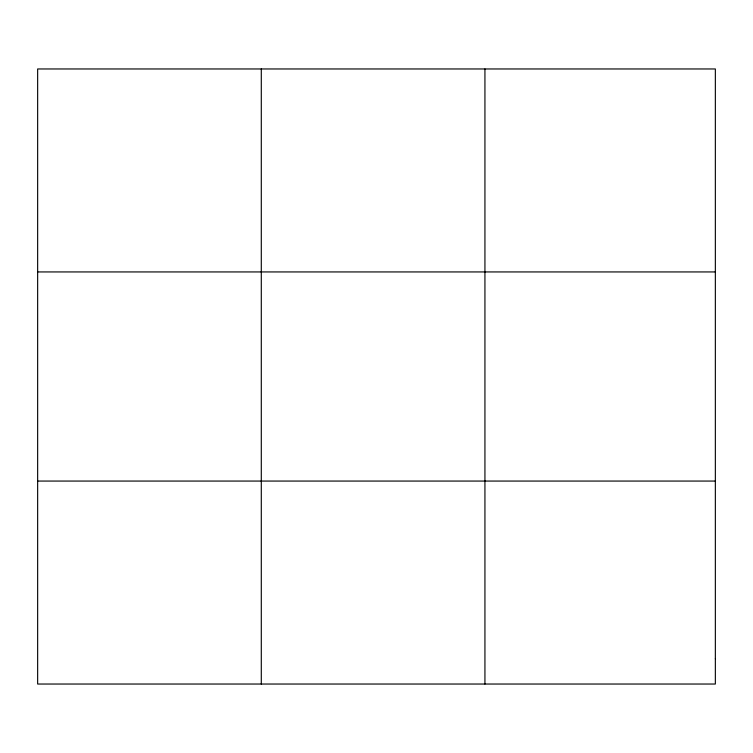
<?xml version="1.0" encoding="UTF-8"?>
<svg xmlns="http://www.w3.org/2000/svg" width="753" height="753" viewBox="0 0 753 753"><rect width="100%" height="100%" fill="white"/><g stroke="black" fill="none" stroke-linecap="round" stroke-linejoin="round"><path stroke-width="1.13" d="M261.291 684.035L261.291 68.965M484.932 684.035L484.932 68.965M37.65 271.937L715.35 271.937M37.65 481.063L715.35 481.063M715.35 658.659L715.35 684.035L37.65 684.035L37.65 68.965L715.35 68.965L715.35 658.659"/></g></svg>
